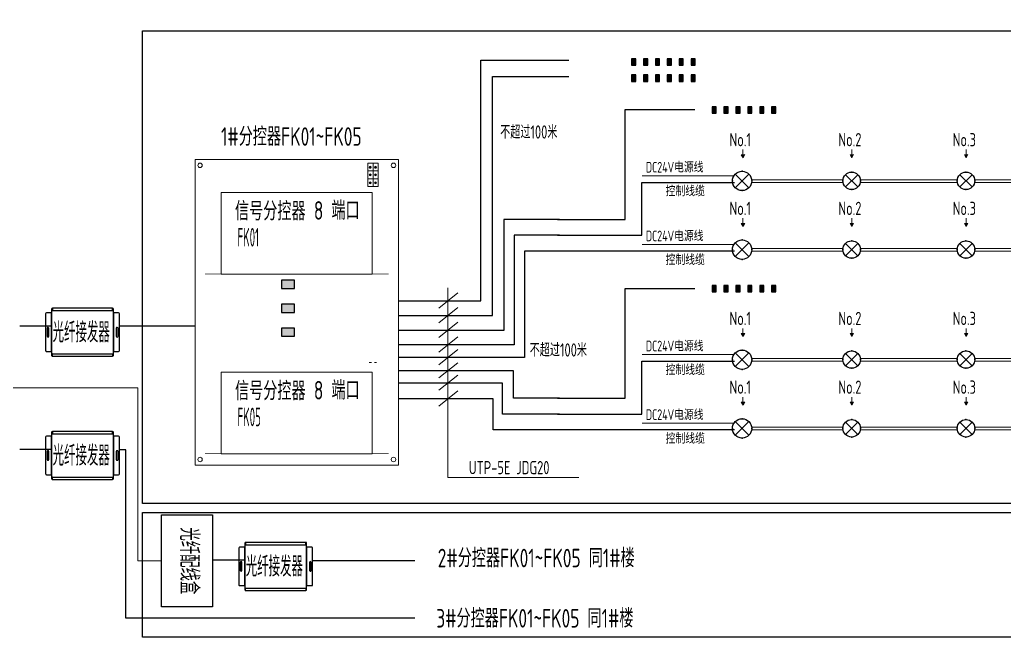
# Model space of a CAD drawing. Header units: millimetres. Extents: x -158656 to -149924, y -51573 to -51018.
# Drawn here: x -156983.5 to -156824.8, y -51417.2 to -51317.6 of the extents above; entities that cross this region are included whole.
import ezdxf
from ezdxf.enums import TextEntityAlignment as Align

# ---------------------------------------------------------------- set-up
doc = ezdxf.new("R2010")
doc.units = ezdxf.units.MM
doc.header["$MEASUREMENT"] = 0
doc.layers.get('0').update_dxf_attribs({"lineweight": 15})
for name, color, linetype in [('220V power cable', 7, 'Continuous'), ('EQUIP-照明', 3, 'Continuous'), ('EQUIP-箱柜', 3, 'Continuous'), ('FG-灯具', 3, 'Continuous'), ('GP-控制线', 4, 'Continuous'), ('kindalt-文字', 7, 'Continuous'), ('LD', 4, 'Continuous'), ('控制器', 7, 'Continuous'), ('灯具', 7, 'Continuous')]:
    doc.layers.add(name, color=color, linetype=linetype)
doc.layers.add('Cat 5e', color=2, linetype='Continuous', lineweight=30)
doc.styles.add('_TEL_DIM', font='SIMPLEX', dxfattribs={"width": 0.8, "height": 3.5, "bigfont": 'HZTXT'})
doc.styles.add('XD2008', font='xd-hzs.shx', dxfattribs={"width": 0.7, "bigfont": 'xd-hztxt.shx'})
doc.styles.add('工程字', font='gbenor.shx', dxfattribs={"bigfont": 'gbcbig.shx'})

# ---------------------------------------------------------------- blocks, each defined once
blk = doc.blocks.new('A$C30542E28')
at = {"layer": '220V power cable'}
for points in [[(0, 8.77), (0, 9.37), (0.94, 9.37), (0.94, 8.77)], [(0, 7.01), (0, 7.62), (0.94, 7.62), (0.94, 7.01)], [(0, 5.25), (0, 5.86), (0.94, 5.86), (0.94, 5.25)], [(0, 3.52), (0, 4.12), (0.94, 4.12), (0.94, 3.52)], [(0, 1.76), (0, 2.36), (0.94, 2.36), (0.94, 1.76)], [(0, 0), (0, 0.6), (0.94, 0.6), (0.94, 0)]]:
    blk.add_hatch(color=256, dxfattribs=at).paths.add_polyline_path(points)
for points in [[(0, 8.77), (0.94, 8.77), (0.94, 9.37), (0, 9.37)], [(0, 7.01), (0.94, 7.01), (0.94, 7.62), (0, 7.62)], [(0, 5.25), (0.94, 5.25), (0.94, 5.86), (0, 5.86)], [(0, 3.52), (0.94, 3.52), (0.94, 4.12), (0, 4.12)], [(0, 1.76), (0.94, 1.76), (0.94, 2.36), (0, 2.36)], [(0, 0), (0.94, 0), (0.94, 0.6), (0, 0.6)]]:
    blk.add_lwpolyline(points, close=True, dxfattribs=at)
blk = doc.blocks.new('$equip$00002539')
for p, q in [((-0.354, 0.354), (0.354, -0.354)), ((0.354, 0.354), (-0.354, -0.354))]:
    blk.add_line(p, q)
at = {"const_width": 0.04}
blk.add_lwpolyline([(-0.5, 0, 1), (0.5, 0, 1), (-0.5, 0, 0.911406)], format="xyb", dxfattribs=at)
blk.add_circle((0, 0), 0.5)
for p in [(-0.5, 0), (0, 0.5), (0.5, 0), (0, -0.5)]:
    blk.add_point(p)
at = {"color": 7, "style": '_TEL_DIM', "flags": 1}
blk.add_attdef('A', text='', height=0.00002, dxfattribs=at).set_placement((0, 0), align=Align.MIDDLE_CENTER)
blk = doc.blocks.new('4')
at = {"layer": '灯具', "color": 4}
for p, q in [((794526.1, 299559), (794526.1, 299533.5)), ((794713.3, 299563.5), (794530.6, 299563.5)), ((794717.8, 299533.5), (794717.8, 299559)), ((794502.2, 299529), (794502.2, 299229.5)), ((794737.3, 299533.5), (794506.6, 299533.5)), ((794514.1, 299529), (794514.1, 299533.5)), ((794526.1, 299533.5), (794717.8, 299533.5)), ((794585, 299533.5), (794560.5, 299533.5)), ((794602, 299547.5), (794641.9, 299547.5)), ((794642.4, 299556), (794602.2, 299556)), ((794689, 299533.5), (794660.8, 299533.5)), ((794685.3, 299533.5), (794664.7, 299533.5)), ((794729.8, 299529), (794729.8, 299533.5)), ((794741.8, 299229.5), (794741.8, 299529)), ((794506.6, 299225), (794737.3, 299225)), ((794514.1, 299229.5), (794514.1, 299225)), ((794717.8, 299225), (794526.1, 299225)), ((794526.1, 299225), (794526.1, 299199.5)), ((794717.8, 299199.5), (794717.8, 299225)), ((794729.8, 299229.5), (794729.8, 299225)), ((794530.6, 299195), (794713.3, 299195))]:
    blk.add_line(p, q, dxfattribs=at)
for points in [[(794502.2, 299229.5), (794514.1, 299229.5), (794514.1, 299529), (794502.2, 299529)], [(794741.8, 299229.5), (794729.8, 299229.5), (794729.8, 299529), (794741.8, 299529)], [(794602, 299202.5), (794642, 299202.5)], [(794641.8, 299211), (794602.2, 299211)], [(794645.9, 299206.7), (794645.9, 299206.8)]]:
    blk.add_lwpolyline(points, dxfattribs=at)
for centre, radius, start, end in [((794530.6, 299559), 4.49, 90, 180), ((794713.3, 299559), 4.49, 0, 90), ((794506.6, 299529), 4.49, 90, 180), ((794602.3, 299551.7), 4.23, 89.0491, 265.7733), ((794641.7, 299551.8), 4.26, 272.9969, 80.2814), ((794737.3, 299529), 4.49, 0, 90), ((794506.6, 299229.5), 4.49, 180, 270), ((794737.3, 299229.5), 4.49, 270, 0), ((794530.6, 299199.5), 4.49, 180, 270), ((794602.3, 299206.8), 4.23, 89.0491, 265.7733), ((794641.7, 299206.8), 4.23, 274.1372, 91.0404), ((794713.3, 299199.5), 4.49, 270, 0)]:
    blk.add_arc(centre, radius, start, end, dxfattribs=at)
at = {"layer": '控制器', "color": 7, "style": 'XD2008', "width": 0.6}
blk.add_text('光纤接发器', height=100, rotation=90, dxfattribs=at).set_placement((794672.4, 299230))

msp = doc.modelspace()

# ---------------------------------------------------------------- hatches: boundary and pattern name
for points in [[(-156866.65, -51339.39), (-156866.93, -51339.88), (-156867.22, -51339.4)], [(-156849.11, -51339.39), (-156849.39, -51339.88), (-156849.68, -51339.4)], [(-156830.7, -51339.39), (-156830.98, -51339.88), (-156831.26, -51339.4)], [(-156866.65, -51350.46), (-156866.93, -51350.95), (-156867.22, -51350.46)], [(-156849.11, -51350.46), (-156849.39, -51350.95), (-156849.68, -51350.46)], [(-156830.7, -51350.46), (-156830.98, -51350.95), (-156831.26, -51350.46)], [(-156866.65, -51368.19), (-156866.93, -51368.68), (-156867.22, -51368.2)], [(-156849.11, -51368.19), (-156849.39, -51368.68), (-156849.68, -51368.2)], [(-156830.7, -51368.19), (-156830.98, -51368.68), (-156831.26, -51368.2)], [(-156866.65, -51379.26), (-156866.93, -51379.75), (-156867.22, -51379.26)], [(-156849.11, -51379.26), (-156849.39, -51379.75), (-156849.68, -51379.26)], [(-156830.7, -51379.26), (-156830.98, -51379.75), (-156831.26, -51379.26)]]:
    msp.add_hatch(color=256).paths.add_polyline_path(points)
at = {"layer": '220V power cable'}
for points in [[(-156939.22, -51359.63), (-156939.22, -51360.95), (-156941.28, -51360.95), (-156941.28, -51359.63)], [(-156939.22, -51363.48), (-156939.22, -51364.8), (-156941.28, -51364.8), (-156941.28, -51363.48)], [(-156939.22, -51367.33), (-156939.22, -51368.65), (-156941.28, -51368.65), (-156941.28, -51367.33)]]:
    msp.add_hatch(color=256, dxfattribs=at).paths.add_polyline_path(points)

# ---------------------------------------------------------------- linework, layer by layer
for p, q in [((-156866.95, -51339.4), (-156866.95, -51338.58)), ((-156849.41, -51339.4), (-156849.41, -51338.58)), ((-156830.99, -51339.4), (-156830.99, -51338.58)), ((-156867.22, -51339.4), (-156866.65, -51339.39)), ((-156867.22, -51339.4), (-156866.93, -51339.88)), ((-156866.93, -51339.88), (-156866.65, -51339.39)), ((-156849.68, -51339.4), (-156849.11, -51339.39)), ((-156849.68, -51339.4), (-156849.39, -51339.88)), ((-156849.39, -51339.88), (-156849.11, -51339.39)), ((-156831.26, -51339.4), (-156830.7, -51339.39)), ((-156831.26, -51339.4), (-156830.98, -51339.88)), ((-156830.98, -51339.88), (-156830.7, -51339.39)), ((-156866.95, -51350.46), (-156866.95, -51349.65)), ((-156849.41, -51350.46), (-156849.41, -51349.65)), ((-156830.99, -51350.46), (-156830.99, -51349.65)), ((-156867.22, -51350.46), (-156866.65, -51350.46)), ((-156867.22, -51350.46), (-156866.93, -51350.95)), ((-156866.93, -51350.95), (-156866.65, -51350.46)), ((-156849.68, -51350.46), (-156849.11, -51350.46)), ((-156849.68, -51350.46), (-156849.39, -51350.95)), ((-156849.39, -51350.95), (-156849.11, -51350.46)), ((-156831.26, -51350.46), (-156830.7, -51350.46)), ((-156831.26, -51350.46), (-156830.98, -51350.95)), ((-156830.98, -51350.95), (-156830.7, -51350.46)), ((-156866.95, -51368.2), (-156866.95, -51367.38)), ((-156849.41, -51368.2), (-156849.41, -51367.38)), ((-156830.99, -51368.2), (-156830.99, -51367.38)), ((-156867.22, -51368.2), (-156866.65, -51368.19)), ((-156867.22, -51368.2), (-156866.93, -51368.68)), ((-156866.93, -51368.68), (-156866.65, -51368.19)), ((-156849.68, -51368.2), (-156849.11, -51368.19)), ((-156849.68, -51368.2), (-156849.39, -51368.68)), ((-156849.39, -51368.68), (-156849.11, -51368.19)), ((-156831.26, -51368.2), (-156830.7, -51368.19)), ((-156831.26, -51368.2), (-156830.98, -51368.68)), ((-156830.98, -51368.68), (-156830.7, -51368.19)), ((-156866.95, -51379.26), (-156866.95, -51378.45)), ((-156849.41, -51379.26), (-156849.41, -51378.45)), ((-156830.99, -51379.26), (-156830.99, -51378.45)), ((-156867.22, -51379.26), (-156866.65, -51379.26)), ((-156867.22, -51379.26), (-156866.93, -51379.75)), ((-156866.93, -51379.75), (-156866.65, -51379.26)), ((-156849.68, -51379.26), (-156849.11, -51379.26)), ((-156849.68, -51379.26), (-156849.39, -51379.75)), ((-156849.39, -51379.75), (-156849.11, -51379.26)), ((-156831.26, -51379.26), (-156830.7, -51379.26)), ((-156831.26, -51379.26), (-156830.98, -51379.75)), ((-156830.98, -51379.75), (-156830.7, -51379.26))]:
    msp.add_line(p, q)
at = {"color": 7}
for p, q in [((-156926.82, -51341.43), (-156927.15, -51341.43)), ((-156926.99, -51341.59), (-156926.99, -51341.27)), ((-156925.99, -51341.43), (-156926.32, -51341.43)), ((-156926.16, -51341.59), (-156926.16, -51341.27)), ((-156926.82, -51342.65), (-156927.15, -51342.65)), ((-156926.99, -51342.81), (-156926.99, -51342.49)), ((-156925.99, -51342.65), (-156926.32, -51342.65)), ((-156926.16, -51342.81), (-156926.16, -51342.49)), ((-156926.82, -51343.95), (-156927.15, -51343.95)), ((-156926.99, -51344.11), (-156926.99, -51343.79)), ((-156925.99, -51343.95), (-156926.32, -51343.95)), ((-156926.16, -51344.11), (-156926.16, -51343.79)), ((-156926.82, -51372.9), (-156927.15, -51372.9)), ((-156925.99, -51372.9), (-156926.32, -51372.9))]:
    msp.add_line(p, q, dxfattribs=at)
at = {"color": 2}
msp.add_lwpolyline([(-156960.63, -51404.83), (-156964.47, -51404.83), (-156964.47, -51376.97), (-157106.27, -51376.97), (-157106.27, -51243.24)], dxfattribs=at)
msp.add_lwpolyline([(-156955.23, -51389.44), (-156955.23, -51340.18), (-156922.44, -51340.18), (-156922.44, -51389.44)], close=True)
at = {"color": 7}
msp.add_lwpolyline([(-156925.71, -51344.5), (-156927.37, -51344.5), (-156927.37, -51340.79), (-156925.71, -51340.79)], close=True, dxfattribs=at)
for points in [[(-156925.71, -51341.98), (-156927.37, -51341.98)], [(-156926.54, -51344.5), (-156926.54, -51340.79)], [(-156925.71, -51343.31), (-156927.37, -51343.31)], [(-156926.68, -51358.63), (-156951, -51358.63), (-156951, -51345.5), (-156926.68, -51345.5), (-156926.68, -51358.63)], [(-156926.68, -51387.58), (-156951, -51387.58), (-156951, -51374.45), (-156926.68, -51374.45), (-156926.68, -51387.58)]]:
    msp.add_lwpolyline(points, dxfattribs=at)
at = {"color": 1}
for points in [[(-156868.31, -51342.8), (-156883.2, -51342.8)], [(-156868.31, -51353.87), (-156883.2, -51353.87)], [(-156868.31, -51371.6), (-156883.2, -51371.6)], [(-156868.31, -51382.67), (-156883.2, -51382.67)]]:
    msp.add_lwpolyline(points, dxfattribs=at)
at = {"color": 3}
for points in [[(-156865.57, -51343.43), (-156850.77, -51343.43)], [(-156848.03, -51343.43), (-156832.35, -51343.43)], [(-156829.61, -51343.43), (-156813.17, -51343.43)], [(-156865.57, -51354.49), (-156850.77, -51354.49)], [(-156848.03, -51354.49), (-156832.35, -51354.49)], [(-156829.61, -51354.49), (-156813.17, -51354.49)], [(-156865.57, -51372.23), (-156850.77, -51372.23)], [(-156848.03, -51372.23), (-156832.35, -51372.23)], [(-156829.61, -51372.23), (-156813.17, -51372.23)], [(-156865.57, -51383.3), (-156850.77, -51383.3)], [(-156848.03, -51383.3), (-156832.35, -51383.3)], [(-156829.61, -51383.3), (-156813.17, -51383.3)]]:
    msp.add_lwpolyline(points, dxfattribs=at)
at = {"color": 5}
for points in [[(-156865.57, -51343.87), (-156850.77, -51343.87)], [(-156848.03, -51343.87), (-156832.35, -51343.87)], [(-156829.61, -51343.87), (-156813.17, -51343.87)], [(-156865.57, -51354.94), (-156850.77, -51354.94)], [(-156848.03, -51354.94), (-156832.35, -51354.94)], [(-156829.61, -51354.94), (-156813.17, -51354.94)], [(-156865.57, -51372.67), (-156850.77, -51372.67)], [(-156848.03, -51372.67), (-156832.35, -51372.67)], [(-156829.61, -51372.67), (-156813.17, -51372.67)], [(-156865.57, -51383.74), (-156850.77, -51383.74)], [(-156848.03, -51383.74), (-156832.35, -51383.74)], [(-156829.61, -51383.74), (-156813.17, -51383.74)]]:
    msp.add_lwpolyline(points, dxfattribs=at)
at = {"color": 7, "const_width": 0.105}
for points in [[(-156951, -51356), (-156951, -51358.63), (-156953.62, -51358.63)], [(-156926.68, -51356), (-156926.68, -51358.63), (-156924.05, -51358.63)], [(-156951, -51384.96), (-156951, -51387.58), (-156953.62, -51387.58)], [(-156926.68, -51384.96), (-156926.68, -51387.58), (-156924.05, -51387.58)]]:
    msp.add_lwpolyline(points, dxfattribs=at)
for points in [[(-156914.51, -51360.86), (-156914.51, -51391.4), (-156893.36, -51391.4)], [(-156912.88, -51361.64), (-156915.94, -51364.1)], [(-156912.88, -51364.02), (-156915.94, -51366.48)], [(-156912.88, -51366.4), (-156915.94, -51368.86)], [(-156912.88, -51368.73), (-156915.94, -51371.19)], [(-156912.88, -51370.78), (-156915.94, -51373.24)], [(-156912.88, -51372.91), (-156915.94, -51375.37)], [(-156912.88, -51374.9), (-156915.94, -51377.36)], [(-156912.88, -51377.45), (-156915.94, -51379.91)]]:
    msp.add_lwpolyline(points)
for centre in [(-156954.42, -51341.12), (-156923.25, -51341.12), (-156954.42, -51388.51), (-156923.25, -51388.51)]:
    msp.add_circle(centre, 0.359)
at = {"color": 7}
for centre in [(-156926.99, -51341.43), (-156926.16, -51341.43), (-156926.99, -51342.65), (-156926.16, -51342.65), (-156926.99, -51343.95), (-156926.16, -51343.95)]:
    msp.add_circle(centre, 0.163, dxfattribs=at)
at = {"layer": '220V power cable'}
for points in [[(-156939.22, -51359.63), (-156941.28, -51359.63), (-156941.28, -51360.95), (-156939.22, -51360.95)], [(-156939.22, -51363.48), (-156941.28, -51363.48), (-156941.28, -51364.8), (-156939.22, -51364.8)], [(-156939.22, -51367.33), (-156941.28, -51367.33), (-156941.28, -51368.65), (-156939.22, -51368.65)]]:
    msp.add_lwpolyline(points, close=True, dxfattribs=at)
at = {"layer": 'Cat 5e', "color": 4, "lineweight": 25}
for p, q in [((-156909.19, -51362.95), (-156909.19, -51324.19)), ((-156909.19, -51324.19), (-156895.01, -51324.19)), ((-156907.29, -51365.33), (-156907.29, -51326.82)), ((-156907.29, -51326.82), (-156895.01, -51326.82)), ((-156922.44, -51362.95), (-156909.19, -51362.95)), ((-156922.44, -51365.33), (-156907.29, -51365.33))]:
    msp.add_line(p, q, dxfattribs=at)
for points in [[(-156896.52, -51349.83), (-156905.47, -51349.83), (-156905.47, -51367.71), (-156922.44, -51367.71)], [(-156896.52, -51352.38), (-156903.83, -51352.38), (-156903.83, -51370.03), (-156922.44, -51370.03)], [(-156896.52, -51354.94), (-156902.16, -51354.94), (-156902.16, -51372.09), (-156922.44, -51372.09)], [(-156983.44, -51366.97), (-156978.34, -51366.97)], [(-156967.4, -51366.97), (-156955.23, -51366.97)], [(-156896.52, -51378.63), (-156903.91, -51378.63), (-156903.91, -51374.21), (-156922.44, -51374.21)], [(-156896.52, -51381.19), (-156905.7, -51381.19), (-156905.7, -51376.2), (-156922.44, -51376.2)], [(-156896.52, -51383.74), (-156907.2, -51383.74), (-156907.2, -51378.76), (-156922.44, -51378.76)], [(-156983.44, -51386.83), (-156978.34, -51386.83)], [(-156919.8, -51414.06), (-156966.39, -51414.06), (-156966.39, -51386.97), (-156967.4, -51386.97)], [(-156952.32, -51404.69), (-156947.22, -51404.69)], [(-156919.8, -51404.83), (-156936.28, -51404.83)]]:
    msp.add_lwpolyline(points, dxfattribs=at)
at = {"layer": 'EQUIP-箱柜', "color": 5}
for points in [[(-156896.83, -51349.83), (-156885.94, -51349.83), (-156885.94, -51332.14), (-156874.71, -51332.14)], [(-156896.83, -51352.38), (-156883.21, -51352.39), (-156883.21, -51343.87), (-156868.31, -51343.87)], [(-156868.31, -51354.94), (-156896.83, -51354.94)], [(-156896.83, -51378.63), (-156885.94, -51378.63), (-156885.94, -51360.94), (-156874.71, -51360.94)], [(-156896.83, -51381.19), (-156883.21, -51381.19), (-156883.21, -51372.67), (-156868.31, -51372.67)], [(-156868.31, -51383.74), (-156896.83, -51383.74)]]:
    msp.add_lwpolyline(points, dxfattribs=at)
at = {"layer": 'FG-灯具'}
for points in [[(-156963.7, -51319.44), (-156727.87, -51319.44), (-156727.87, -51395.62), (-156963.7, -51395.62)], [(-156963.7, -51397.05), (-156727.87, -51397.05), (-156727.87, -51417.15), (-156963.7, -51417.15)]]:
    msp.add_lwpolyline(points, close=True, dxfattribs=at)
at = {"layer": 'GP-控制线'}
msp.add_lwpolyline([(-156952.41, -51397.42), (-156952.41, -51412.25), (-156960.63, -51412.25), (-156960.63, -51397.42)], close=True, dxfattribs=at)

# ---------------------------------------------------------------- block references
at = {"layer": 'Cat 5e', "color": 4, "lineweight": 25, "xscale": 1.0944, "yscale": 1.0944, "zscale": 1.0944, "rotation": 90}
for p in [(-156874.62, -51325), (-156874.62, -51327.58), (-156861.66, -51332.7), (-156861.66, -51361.5)]:
    msp.add_blockref('A$C30542E28', p, dxfattribs=at)
at = {"layer": 'EQUIP-照明', "color": 1, "ltscale": 0.3}
for p, xscale, yscale, zscale in [((-156867.08, -51343.63), 3.116475, 3.116475, 3.116475), ((-156849.42, -51343.61), 2.8048275, 2.8048275, 2.8048275), ((-156831, -51343.61), 2.8048275, 2.8048275, 2.8048275), ((-156867.08, -51354.7), 3.116475, 3.116475, 3.116475), ((-156849.42, -51354.68), 2.8048275, 2.8048275, 2.8048275), ((-156831, -51354.68), 2.8048275, 2.8048275, 2.8048275), ((-156867.08, -51372.43), 3.116475, 3.116475, 3.116475), ((-156849.42, -51372.41), 2.8048275, 2.8048275, 2.8048275), ((-156831, -51372.41), 2.8048275, 2.8048275, 2.8048275), ((-156867.08, -51383.5), 3.116475, 3.116475, 3.116475), ((-156849.42, -51383.48), 2.8048275, 2.8048275, 2.8048275), ((-156831, -51383.48), 2.8048275, 2.8048275, 2.8048275)]:
    msp.add_blockref('$equip$00002539', p, dxfattribs=dict(at, xscale=xscale, yscale=yscale, zscale=zscale))
at = {"layer": 'GP-控制线', "xscale": 0.03231900004204363, "yscale": 0.03231900004204363, "zscale": 0.03231900004204363, "rotation": 270}
for p in [(-166648.99, -25686.61), (-166648.99, -25706.47), (-166617.87, -25724.34)]:
    msp.add_blockref('4', p, dxfattribs=at)

# ---------------------------------------------------------------- texts
at = {"layer": 'kindalt-文字', "ltscale": 2, "style": 'XD2008', "width": 0.8}
for s, p in [('1#分控器FK01~FK05', (-156951.04, -51337.97)), ('2#分控器FK01~FK05 同1#楼', (-156916.12, -51405.88)), ('3#分控器FK01~FK05 同1#楼', (-156916.36, -51415.59))]:
    msp.add_text(s, height=2.9925, dxfattribs=at).set_placement(p)
at = {"layer": 'kindalt-文字', "color": 7, "ltscale": 2, "style": 'XD2008'}
for s, height, width, p in [('不超过100米', 2.138, 0.8, (-156906.06, -51336.81)), ('No.1', 2.138, 0.8, (-156869.11, -51338.05)), ('No.2', 2.138, 0.8, (-156851.57, -51338.05)), ('No.3', 2.138, 0.8, (-156833.15, -51338.05)), ('DC24V电源线', 1.71, 0.8, (-156882.59, -51342.27)), ('控制线缆', 1.71, 0.8, (-156879.38, -51346.1)), ('信号分控器', 2.993, 0.8, (-156948.79, -51349.99)), ('8 端口', 2.993, 0.8, (-156936.09, -51349.88)), ('No.1', 2.138, 0.8, (-156869.11, -51349.12)), ('No.2', 2.138, 0.8, (-156851.57, -51349.12)), ('No.3', 2.138, 0.8, (-156833.15, -51349.12)), ('FK01', 2.993, 0.5, (-156948.39, -51354.2)), ('DC24V电源线', 1.71, 0.8, (-156882.59, -51353.34)), ('控制线缆', 1.71, 0.8, (-156879.38, -51357.17)), ('No.1', 2.138, 0.8, (-156869.11, -51366.85)), ('No.2', 2.138, 0.8, (-156851.57, -51366.85)), ('No.3', 2.138, 0.8, (-156833.15, -51366.85)), ('不超过100米', 2.138, 0.8, (-156901.3, -51371.93)), ('DC24V电源线', 1.71, 0.8, (-156882.59, -51371.08)), ('控制线缆', 1.71, 0.8, (-156879.38, -51374.91)), ('信号分控器', 2.993, 0.8, (-156948.79, -51378.95)), ('8 端口', 2.993, 0.8, (-156936.09, -51378.84)), ('No.1', 2.138, 0.8, (-156869.11, -51377.92)), ('No.2', 2.138, 0.8, (-156851.57, -51377.92)), ('No.3', 2.138, 0.8, (-156833.15, -51377.92)), ('FK05', 2.993, 0.5, (-156948.39, -51383.15)), ('DC24V电源线', 1.71, 0.8, (-156882.59, -51382.14)), ('控制线缆', 1.71, 0.8, (-156879.38, -51385.97)), ('UTP-5E JDG20', 2.1375, 0.8, (-156911.11, -51390.88))]:
    msp.add_text(s, height=height, dxfattribs=dict(at, width=width)).set_placement(p)
at = {"layer": 'LD', "color": 7, "style": '工程字'}
msp.add_text('光纤配线盒', height=2.993, rotation=270, dxfattribs=at).set_placement((-156957.64, -51399.45))

doc.saveas('drawing.dxf')
